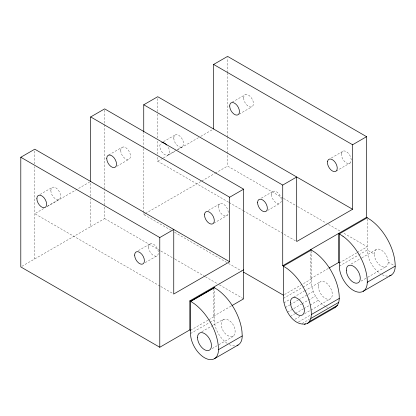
<?xml version="1.0" encoding="UTF-8"?>
<svg xmlns="http://www.w3.org/2000/svg" width="416" height="416" viewBox="0 0 416 416"><rect width="100%" height="100%" fill="white"/><g stroke="black" fill="none" stroke-linecap="round" stroke-linejoin="round"><path stroke-width="0.31" stroke-dasharray="2.08 1.56" d="M21.918 266.292L34.772 258.908L34.778 166.613M34.778 164.034L34.783 150.483M34.772 258.908L90.672 226.652L90.672 198.895M90.672 196.31L90.672 182.754M90.672 226.652L104.645 218.546L104.645 205.566M104.645 204.916L104.65 189.342M104.65 188.692L104.655 108.872M171.226 230.35L143.738 214.469L143.738 213.169M143.738 212.519L143.744 148.912M143.744 148.262L143.744 132.683M228.613 202.197L157.716 161.236L157.716 156.718M157.716 154.138L157.716 141.232M157.721 138.003L157.721 114.13M157.721 111.55L157.721 97.999M208.754 319.79L214.276 316.602L213.58 316.202L213.58 289.099M227.209 343.382A19.76 11.404 60 0 1 214.276 319.831L214.282 288.855M283.119 198.167L227.583 166.083L227.583 153.748M227.583 153.098L227.588 137.524M227.588 136.874L227.594 73.263M227.594 72.613L227.594 57.684M284.539 294.528L311.366 279.042L310.669 278.637L310.669 251.534M325.338 306.467C317.21 301.236 311.828 291.918 311.366 282.266L311.371 251.295M367.26 219.029L367.26 250A19.76 11.404 60 0 0 380.193 273.556M223.309 319.342C217.672 325.203 225.28 338.4 233.184 336.45C238.82 330.59 231.213 317.392 223.309 319.342L213.366 325.083M39.978 194.49L52.276 187.392M108.732 154.991L122.148 147.248M47.45 206.144L59.186 199.373M116.761 166.327L129.059 159.229M43.722 208.556L34.778 213.72L160.254 286.213M47.07 206.622L89.554 182.109M162.916 142.002L161.242 142.969A6.916 3.994 60 0 0 161.444 151.299A6.916 3.994 60 0 0 168.532 154.679A6.916 3.994 60 0 0 167.502 145.954M163.478 141.679L175.214 134.909M232.232 102.185L245.086 94.765M168.152 154.95L176.54 150.114M177.096 149.791L182.13 146.884M239.143 114.161L251.997 106.746M157.716 161.236L162.75 158.33M163.306 158.007L175.604 150.914M177.84 149.62L198.52 137.686M200.756 136.396L212.498 129.62M143.738 214.469L144.862 213.819M145.428 213.491L201.136 181.345M201.698 181.022L214.64 173.55M215.202 173.228L227.583 166.083M138.31 250.656L150.046 243.88M208.369 210.454L219.549 204.006M145.22 262.631L156.962 255.861M213.788 223.194L227.204 215.452M261.253 198.167L272.99 191.396M331.313 157.971L342.493 151.518M267.602 210.47L279.9 203.372M336.17 171.028L350.147 162.968M213.58 316.202L231.39 305.916M190.528 330.294L208.203 320.107M190.528 333.523L209.305 322.696M209.856 322.379L214.276 319.831M201.765 331.776L212.81 325.4M310.669 278.637L328.557 268.31M339.316 262.907L356.642 252.907M357.198 252.585L367.26 246.776L343.138 232.84M283.421 298.397L302.427 287.43M302.983 287.108L311.366 282.266M339.316 266.131L358.316 255.164M358.878 254.842L367.26 250L374.244 254.036A9.88 5.704 60 0 0 384.722 267.072A9.88 5.704 60 0 0 384.722 253.1A9.88 5.704 60 0 0 374.244 254.036M283.899 302.848L290.046 299.296M293.571 297.263L304.19 291.132M304.574 290.909L320.398 281.778M351.14 264.03L361.202 258.227M361.759 257.904L376.293 249.512M212.191 348.572L218.27 345.062M218.821 344.744L233.184 336.45M285.298 307.544L289.765 304.964M290.326 304.637L298.147 300.123M298.709 299.801L313.238 291.413M287.518 312.166L301.486 304.101M302.047 303.779L315.458 296.036M290.41 316.399L294.882 313.82M295.438 313.498L303.264 308.979M303.82 308.656L309.41 305.432M309.967 305.11L318.349 300.269M294.897 319.311L300.487 316.087M304.569 313.732L330.273 298.891M361.02 281.143L367.167 277.597M367.728 277.274L386.168 266.625M298.511 321.948L310.248 315.177M302.13 323.487L309.395 319.296M326.368 306.904L327.402 307.346M283.681 198.489L297.144 206.268M297.705 206.591L326.31 223.116M328.557 224.416L340.896 231.546M388.216 262.106L394.124 265.517M229.174 202.519L242.679 210.319M243.246 210.647L296.135 241.202M174.59 232.294L227.885 263.084M228.446 263.411L241.909 271.185M104.645 218.546L160.352 250.728M160.914 251.056L174.418 258.856M174.98 259.184L204.807 276.411M205.369 276.739L217.183 283.561M219.435 284.866L243.069 298.516M160.815 286.536L173.753 294.013M234.702 345.93A19.76 11.404 60 0 1 229.289 344.583M387.686 276.104A19.76 11.404 60 0 1 382.273 274.758M218.54 206.102L218.52 207.563A6.916 3.994 60 0 0 223.293 215.327A6.916 3.994 60 0 0 228.212 213.351L228.233 211.89A6.916 3.994 60 0 0 223.46 204.131A6.916 3.994 60 0 0 218.54 206.102M341.484 153.618L341.463 155.08A6.916 3.994 60 0 0 346.237 162.838A6.916 3.994 60 0 0 351.151 160.867L351.177 159.406A6.916 3.994 60 0 0 346.403 151.642A6.916 3.994 60 0 0 341.484 153.618M50.84 190.559A6.916 3.994 60 0 0 58.172 199.685A6.916 3.994 60 0 0 58.172 189.904A6.916 3.994 60 0 0 50.84 190.559M148.616 247.047A6.916 3.994 60 0 0 155.948 256.173A6.916 3.994 60 0 0 155.948 246.392A6.916 3.994 60 0 0 148.616 247.047M120.713 150.415A6.916 3.994 60 0 0 128.045 159.541A6.916 3.994 60 0 0 128.045 149.76A6.916 3.994 60 0 0 120.713 150.415M243.656 97.932A6.916 3.994 60 0 0 250.988 107.058A6.916 3.994 60 0 0 250.988 97.276A6.916 3.994 60 0 0 243.656 97.932M271.56 194.558A6.916 3.994 60 0 0 278.892 203.684A6.916 3.994 60 0 0 278.892 193.908A6.916 3.994 60 0 0 271.56 194.558M173.784 138.07A6.916 3.994 60 0 0 181.116 147.196A6.916 3.994 60 0 0 181.116 137.42A6.916 3.994 60 0 0 173.784 138.07M318.349 286.302A9.88 5.704 60 0 0 328.827 299.338A9.88 5.704 60 0 0 328.827 285.366A9.88 5.704 60 0 0 318.349 286.302"/><path stroke-width="0.62" d="M20.805 157.258L159.786 237.552L173.763 229.486L173.753 294.013L229.653 261.758L34.783 149.193L20.805 157.258L20.8 266.932L159.78 347.266L189.826 329.893L189.826 300.872L243.625 269.823L243.63 189.166L104.655 108.872L90.678 116.938L90.672 181.464M143.744 132.033L143.749 104.77L157.721 96.71L352.596 209.274L296.696 241.53L296.702 177.003L282.729 185.068L143.749 104.77M159.78 347.266L159.786 237.552M189.826 300.872L190.523 301.272L190.528 333.523A19.755 11.404 60 0 0 204.485 357.734A19.755 11.404 60 0 0 218.462 349.674L242.216 335.962L241.982 331.614A39.515 22.807 60 0 0 217.942 289.942L213.58 287.165M213.616 128.976L213.621 64.449L227.594 56.389L366.574 136.682L366.564 217.334L370.906 220.121A39.515 22.812 60 0 1 395.2 266.136A19.76 11.404 60 0 1 389.444 275.865M229.653 261.758L229.658 197.231L90.678 116.938M311.371 250.006L283.426 266.136L283.421 295.173C282.324 307.232 293.02 327.673 307.273 323.575L335.213 307.445C339.581 304.507 339.518 298.75 339.066 294.055A39.515 22.812 60 0 0 333.533 275.428L331.12 270.863A39.515 22.812 60 0 0 315.011 252.387L310.669 249.6M307.273 323.575C311.641 320.637 311.574 314.881 311.126 310.185A39.515 22.812 60 0 0 305.588 291.559L303.181 286.993A39.515 22.812 60 0 0 287.071 268.518L282.729 265.73L338.619 233.464L339.316 233.865L339.316 266.131A19.76 11.404 60 0 0 353.288 290.332A19.76 11.404 60 0 0 367.255 282.266L395.2 266.136M352.596 209.274L352.602 144.747L213.621 64.449M229.658 197.231L243.63 189.166M352.602 144.747L366.574 136.682M214.282 287.565L190.523 301.272L194.189 303.654A39.515 22.807 60 0 1 218.462 349.674M190.762 301.413L214.516 287.7M366.564 217.334L338.619 233.464L338.619 262.501L339.316 262.907M367.26 217.74L339.316 233.865L342.961 236.252M231.946 305.594L243.63 298.844L243.625 269.823M329.113 267.987L338.619 262.501M214.37 358.722L238.129 345.01M311.366 314.532L339.305 298.402M310.887 318.432L338.827 302.302M304.382 324.47L305.495 323.825M309.494 321.516L337.433 305.386M363.163 291.314L391.108 275.179M334.058 307.804L335.213 307.445M243.594 272.158L283.421 295.173M189.826 329.893L190.528 330.294M282.729 185.068L282.729 265.73M242.216 335.962A19.76 11.404 60 0 1 237.042 345.509M162.25 142.657A6.916 3.994 60 0 1 166.764 145.038M342.966 236.231A39.53 22.875 59.9 0 1 367.307 282.298M204.568 214.167L204.547 215.628A6.916 3.994 60 0 0 209.321 223.387A6.916 3.994 60 0 0 214.24 221.416L214.261 219.955A6.916 3.994 60 0 0 209.487 212.196A6.916 3.994 60 0 0 204.568 214.167M327.506 161.684L327.486 163.145A6.916 3.994 60 0 0 332.259 170.903A6.916 3.994 60 0 0 337.178 168.932L337.199 167.471A6.916 3.994 60 0 0 332.426 159.708A6.916 3.994 60 0 0 327.506 161.684M36.868 198.619A6.916 3.994 60 0 0 44.2 207.745A6.916 3.994 60 0 0 44.2 197.969A6.916 3.994 60 0 0 36.868 198.619M134.644 255.107A6.916 3.994 60 0 0 141.976 264.233A6.916 3.994 60 0 0 141.976 254.457A6.916 3.994 60 0 0 134.644 255.107M106.74 158.48A6.916 3.994 60 0 0 114.072 167.606A6.916 3.994 60 0 0 114.072 157.825A6.916 3.994 60 0 0 106.74 158.48M197.506 337.574A9.88 5.704 60 0 0 207.984 350.61A9.88 5.704 60 0 0 207.984 336.643A9.88 5.704 60 0 0 197.506 337.574M229.679 105.997A6.916 3.994 60 0 0 237.011 115.123A6.916 3.994 60 0 0 237.016 105.342A6.916 3.994 60 0 0 229.679 105.997M257.582 202.623A6.916 3.994 60 0 0 264.914 211.749A6.916 3.994 60 0 0 264.914 201.973A6.916 3.994 60 0 0 257.582 202.623M346.299 270.166A9.88 5.704 60 0 0 356.777 283.202A9.88 5.704 60 0 0 356.777 269.23A9.88 5.704 60 0 0 346.299 270.166M290.41 302.432A9.88 5.704 60 0 0 300.888 315.468A9.88 5.704 60 0 0 300.888 301.496A9.88 5.704 60 0 0 290.41 302.432"/></g></svg>
